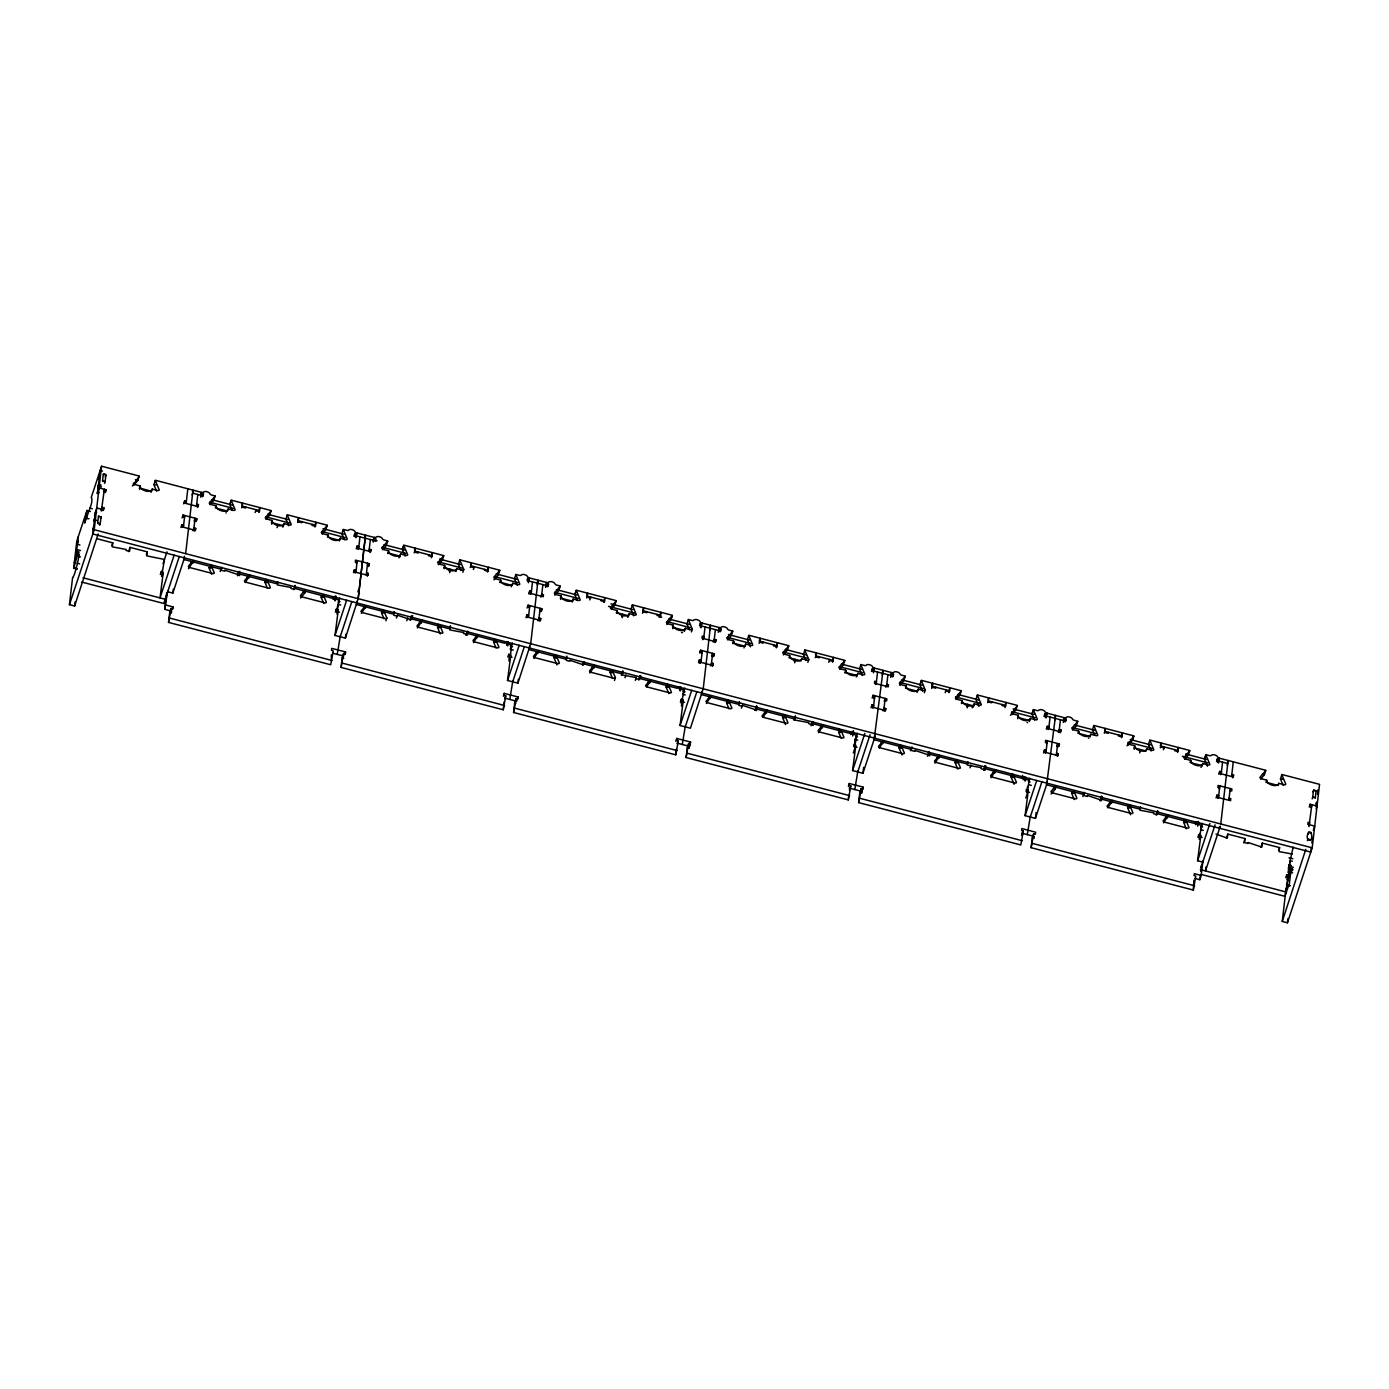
<?xml version="1.0" encoding="UTF-8"?>
<svg xmlns="http://www.w3.org/2000/svg" width="1389" height="1389" viewBox="0 0 1389 1389"><rect width="100%" height="100%" fill="white"/><g stroke="black" fill="none" stroke-linecap="round" stroke-linejoin="round"><path stroke-width="1.5" d="M78.253 553.048L77.888 556.208L80.475 556.885M1291.058 869.74L1289.357 883.96L1285.52 893.978M84.694 522.82L86.969 510.596L90.407 511.499M100.442 518.739L101.032 516.899L100.234 523.722L98.758 524.035L97.664 523.063L98.463 516.222L101.032 516.899L98.445 516.291M102.526 481.028L103.307 474.239L104.8 473.927L105.894 474.916L105.095 481.74L102.526 481.028L105.113 481.67L104.522 483.441M1311.251 833.053C1314.254 844.199 1303.142 841.005 1308.785 832.115C1310.452 830.917 1313.456 834.858 1308.664 832.376L1308.073 834.147M1312.154 798.849L1312.744 797.078L1315.296 797.894L1316.095 790.914L1313.959 789.959L1312.987 791.99M89.052 518.67C82.385 520.528 94.66 503.53 91.344 497.366M98.15 533.966L74.624 606.021L69.45 604.666L72.593 577.581M75.683 558.656L78.201 536.918M80.493 550.513L77.037 549.61L76.343 553.03M77.888 556.208C82.038 545.096 74.381 578.762 72.714 577.216M74.624 606.021L75.11 601.854M101.119 485.23L98.532 484.553L97.838 487.973L98.306 486.567M69.45 604.666L94.226 529.713L101.571 466.218L139.282 476.062L137.771 480.577L133.795 485.247M104.349 489.327L101.328 511.117M101.206 510.18L102.144 507.35L103.862 507.801L103.637 509.798L96.744 507.992L94.643 515.666L95.094 514.243M97.89 490.178L97.195 493.599L99.053 487.938L105.963 489.744L105.72 491.758L104.001 491.307M97.421 538.863L112.769 542.856L112.301 546.867L126.208 549.471L126.104 550.478L129.559 551.381L130.01 547.37L147.269 551.867L146.8 555.878L164.458 559.454L161.593 576.4M162.982 572.164L161.263 571.712L161.037 573.709L162.756 574.161M161.836 574.282L162.322 570.011M171.611 611.16L164.718 609.354L166.628 592.86M164.718 609.354L167.791 590.69M688.961 748.289L690.593 742.056L676.79 738.444L676.565 740.441L678.283 740.893L675.766 754.835L513.6 712.488L514.711 702.782L516.118 698.545L517.854 698.997L518.08 696.983L504.276 693.389L504.051 695.385L505.77 695.837L503.252 709.779L341.086 667.414L342.198 657.726L343.604 653.49L345.323 653.941L345.566 651.927L331.728 648.368L331.502 650.365L333.221 650.816L330.704 664.758L168.538 622.411L169.666 612.705L171.055 608.469L172.792 608.92L173.017 606.906L166.124 605.118M168.538 622.411L171.055 608.469M167.67 591.749L172.844 593.103L173.295 589.144M171.542 611.785L171.385 613.157L169.666 612.705M183.608 525.181L181.89 524.729L181.664 526.726L195.45 530.372L195.675 528.376L193.956 527.924L193.019 530.754M194.842 520.233L196.561 520.684L196.804 518.687L183.018 515.041L182.775 517.038L184.511 517.489M186.352 501.446L184.633 500.995L184.407 503.009L198.193 506.655L198.419 504.641L196.7 504.19M183.383 527.195L184.737 515.493M186.126 503.46L187.828 488.754M184.233 557.892L184.442 556.277M364.595 539.956L365.168 538.168L358.154 598.694L185.64 553.638L193.002 490.109L192.429 491.88M193.713 529.938L195.068 518.236L194.13 521.066M196.457 506.204L197.811 494.501M200.745 496.272L201.804 492.435A1.788 0.99 18.3 0 0 203.506 492.192A3.577 1.997 18.3 0 1 206.909 491.706A3.577 1.997 18.3 0 1 210.017 493.894A1.788 0.99 18.3 0 0 211.562 494.988L215.208 495.942L213.698 500.457L210.069 504.711M201.683 493.442L203.419 493.894L203.176 495.908L192.637 493.147L192.081 494.883M220.209 571.504L221.25 567.684M221.58 567.511L221.268 570.271L224.705 571.174L224.827 570.167L238.509 574.786L238.891 571.521M237.484 575.758L238.509 572.181M245.697 507.002L245.593 508.009L242.137 507.107L242.606 503.096L242.033 504.867M301.743 521.639L301.621 522.646L298.184 521.743L298.635 517.732L297.715 520.562M312.091 524.347L311.987 525.355L315.425 526.257L315.893 522.247L315.199 524.365M335.756 596.558L333.968 596.61L333.742 598.624L339.107 600.013L337.041 612.549M337.978 609.719L336.26 609.267L336.034 611.264L339.472 612.167M331.381 658.942L331.294 654.931M336.798 612.011L337.475 606.194M351.851 601.559L340.183 636.804L335.009 635.45L338.222 610.309L336.971 614.077M340.34 635.711L337.232 654.41M344.385 539.783L341.937 533.949L343.291 529.4L346.937 530.355A1.788 0.99 18.3 0 0 348.639 530.112A3.577 1.997 18.3 0 1 352.042 529.626A3.577 1.997 18.3 0 1 355.15 531.796A1.788 0.99 18.3 0 0 356.695 532.89L356.574 533.897L354.855 533.445L354.612 535.459L375.725 540.929L375.95 538.915L374.353 537.456A1.788 0.99 18.3 0 0 376.054 537.213A3.577 1.997 18.3 0 1 379.457 536.727A3.577 1.997 18.3 0 1 382.565 538.915A1.788 0.99 18.3 0 0 384.111 540.008L387.739 540.963L386.246 545.478L382.617 549.714M373.224 542.179L374.145 537.404L356.886 532.942L355.966 537.717M341.086 667.414L343.604 653.49M340.201 636.752L345.392 638.107L345.844 634.165M355.185 573.101L356.122 570.271L354.386 569.82L354.16 571.834L367.981 575.393L368.224 573.397L366.488 572.945M357.928 549.384L358.866 546.554L357.129 546.103L356.904 548.099L370.741 551.676L370.967 549.662L369.248 549.211M355.879 572.285L357.233 560.583L356.296 563.413M358.622 548.551L359.977 536.849M356.765 602.948L356.973 601.333M358.032 591.974L358.24 590.377M345.392 638.107L358.188 598.659L365.533 535.164L364.942 536.935M366.262 574.942L367.616 563.24M369.005 551.207L370.359 539.522M357.008 562.597L355.289 562.146L355.515 560.132L369.335 563.708L369.109 565.705L367.391 565.254M394.216 611.785L393.799 615.292L397.254 616.195L397.376 615.188L411.057 619.807L411.491 616.039M410.085 620.275L411.526 615.796M418.245 552.023L418.141 553.03L414.686 552.128L415.137 548.117L414.547 549.888M428.593 554.732L428.489 555.739L431.927 556.642L432.396 552.614L431.458 555.461M450.158 627.168L449.845 629.929L463.77 632.533L463.648 633.54L467.103 634.443L467.468 631.179M466.079 635.415L467.086 631.839M484.639 569.368L484.518 570.375L487.973 571.278L488.424 567.25L487.852 569.021M509.016 658.942L510.527 654.74L508.808 654.288L508.565 656.285L512.02 657.188M503.252 709.779L504.138 702.018M537.178 582.824L538.047 580.22L530.702 643.715L517.906 683.162L507.541 680.471L510.753 655.33L508.895 660.99M510.527 654.74L511.656 645.034L506.291 643.645L506.516 641.631L507.697 641.944M512.854 680.766L509.78 699.431M517.177 585.377L514.468 578.97L515.84 574.421L519.486 575.376A1.788 0.99 18.3 0 0 521.188 575.115A3.577 1.997 18.3 0 1 524.591 574.629A3.577 1.997 18.3 0 1 527.681 576.817A1.788 0.99 18.3 0 0 529.244 577.911L528.48 582.738M513.6 712.488L516.118 698.545M517.906 683.162L518.357 679.221M528.653 615.292L526.935 614.841L526.709 616.855L540.512 620.449L540.738 618.452L539.019 618.001L538.081 620.831M539.904 610.309L541.623 610.761L541.866 608.764L528.063 605.153L527.82 607.167L529.556 607.618M530.476 594.388L531.414 591.575L529.678 591.124L529.452 593.12L543.255 596.732L543.481 594.718L541.762 594.266L540.825 597.096M527.473 617.619L527.82 614.737M530.216 593.988L530.563 590.967M528.428 617.306L529.782 605.604M531.171 593.572L532.525 581.869M529.296 647.969L529.487 646.389M538.776 619.998L540.13 608.313M541.519 596.28L542.873 584.578M545.808 586.349L546.867 582.529A1.788 0.99 18.3 0 0 548.568 582.269A3.577 1.997 18.3 0 1 551.971 581.783A3.577 1.997 18.3 0 1 555.079 583.97A1.788 0.99 18.3 0 0 556.624 585.064L560.271 586.019L558.76 590.533L554.767 595.204M546.745 583.519L548.481 583.97L548.238 585.984L527.16 580.48L527.403 578.466L529.122 578.918M566.643 657.587L566.313 660.348L569.768 661.251L569.889 660.244L583.571 664.862L583.918 661.841M601.124 599.788L601.003 600.795L604.458 601.697L604.909 597.687L604.319 599.44M622.776 671.477L622.359 674.985L636.284 677.589L636.162 678.596L639.617 679.499L640.051 675.731M638.645 679.985L640.069 675.488M646.805 611.716L646.684 612.723L643.246 611.82L643.697 607.809L642.777 610.639M657.153 614.424L657.049 615.431L660.487 616.334L660.938 612.323L659.306 617.272M659.462 617.306L661.685 617.115M679.013 686.808L678.804 688.701L684.169 690.09L681.322 703.945M683.041 699.796L681.322 699.344L681.079 701.341L684.534 702.244M675.766 754.835L676.443 749.018M709.987 627.012L710.56 625.276L703.216 688.77L690.42 728.218L680.072 725.527L683.284 700.386L681.409 706.046M685.367 725.822L682.294 744.487M862.882 789.108L861.163 788.657L859.756 792.911L861.475 793.345L863.107 787.112L849.304 783.5L849.078 785.514L850.797 785.948L848.28 799.89L686.114 757.543L687.242 747.838L688.631 743.601L690.368 744.053M689.448 629.859L686.999 624.026L688.354 619.477L692 620.432A1.788 0.99 18.3 0 0 693.701 620.188A3.577 1.997 18.3 0 1 697.104 619.702A3.577 1.997 18.3 0 1 700.212 621.873A1.788 0.99 18.3 0 0 701.758 622.966L700.994 627.793M686.114 757.543L688.631 743.601M689.013 747.924L690.593 742.056M700.247 663.178L701.185 660.348L699.448 659.897L699.223 661.911L713.026 665.522L713.252 663.508L711.533 663.057L710.595 665.887M712.418 655.365L714.137 655.816L714.38 653.82L700.577 650.208L700.334 652.222L702.07 652.674M699.934 663.161L700.282 660.279M702.66 639.652L703.008 636.631M700.941 662.362L702.296 650.677L701.358 653.49M703.685 638.645L705.039 626.925M701.81 693.024L702.001 691.462M711.29 665.053L712.644 653.368L711.706 656.198M714.033 641.336L715.387 629.634M713.338 642.152L714.276 639.322L715.995 639.773L715.769 641.787L701.966 638.176L702.192 636.179L703.928 636.631L702.99 639.461M700.698 626.804L701.931 623.019L719.189 627.533L718.252 632.308M727.645 639.843L731.274 635.589L732.784 631.075L729.138 630.12A1.788 0.99 18.3 0 1 727.593 629.026A3.577 1.997 18.3 0 0 724.485 626.856A3.577 1.997 18.3 0 0 721.082 627.342A1.788 0.99 18.3 0 1 719.38 627.585L720.995 629.026L720.752 631.04L699.674 625.536L699.917 623.522L701.636 623.974M739.208 702.157L738.844 705.404L742.282 706.307L742.403 705.299L756.085 709.918L756.501 706.411M755.13 710.404L756.554 705.907M763.273 642.135L763.169 643.142L759.714 642.239L760.165 638.228L759.245 641.058M773.638 644.843L773.517 645.85L776.972 646.753L777.423 642.742M795.168 717.54L794.873 720.04L808.797 722.645L808.676 723.652L812.131 724.554L812.478 721.551M811.072 725.787L812.131 721.95M819.319 656.771L819.197 657.778L815.76 656.875L816.211 652.865L815.517 654.983M853.384 731.326L851.544 731.743L851.318 733.757L856.683 735.163L854.617 747.681M848.28 799.89L848.731 796.019M854.825 743.271L855.277 739.399M875.226 736.083L862.934 773.291L852.586 770.582L855.798 745.442L853.297 752.994M857.881 770.878L854.808 789.542M874.15 669.029L872.431 668.578L872.188 670.592L893.266 676.096L893.509 674.082L891.894 672.641A1.788 0.99 18.3 0 0 893.596 672.398A3.577 1.997 18.3 0 1 897.016 671.911A3.577 1.997 18.3 0 1 900.107 674.099A1.788 0.99 18.3 0 0 901.652 675.193L905.298 676.13L903.788 680.645L899.812 685.315M1195.078 878.456L1199.836 879.706L1201.225 875.452L1194.332 873.664L1194.106 875.66L1195.825 876.112L1193.307 890.054L1031.142 847.689L1032.253 838.001L1033.659 833.765L1035.378 834.216L1035.621 832.202L1021.835 828.556L1021.592 830.57L1023.328 831.021L1020.793 844.946L858.628 802.599L859.756 792.911M862.204 675.505L859.513 669.081L860.867 664.532L864.514 665.487A1.788 0.99 18.3 0 0 866.215 665.244A3.577 1.997 18.3 0 1 869.618 664.758A3.577 1.997 18.3 0 1 872.726 666.946A1.788 0.99 18.3 0 0 874.271 668.04L873.507 672.849M858.628 802.599L861.163 788.657M862.934 773.291L863.628 767.353M861.475 793.345L861.718 791.348L849.2 788.084M872.761 708.234L873.698 705.404L871.962 704.97L871.736 706.966L885.54 710.578L885.765 708.564L884.046 708.112L883.109 710.942M884.932 700.421L886.651 700.872L886.894 698.875L873.091 695.264L872.865 697.278L874.584 697.729M873.455 707.418L874.81 695.733L873.872 698.563M876.199 683.701L877.553 671.998M874.514 736.517L874.341 738.08L883.074 670.331L882.501 672.068M883.821 710.126L885.158 698.424L884.237 701.254M886.564 686.392L887.918 674.689M873.212 671.859L874.445 668.074L891.703 672.589L890.766 677.363M911.635 747.959L911.358 750.459L914.795 751.362L914.917 750.373L928.599 754.974L928.928 752.213M927.557 756.206L928.599 752.369M935.804 687.208L935.682 688.197L932.227 687.295L932.679 683.284L931.984 685.402M967.768 761.849L967.386 765.096L981.311 767.7L981.19 768.707L984.645 769.61L985.044 766.103M983.672 770.096L985.114 765.599M991.833 701.844L991.729 702.834L988.274 701.931L988.725 697.92L988.135 699.691M1002.181 704.536L1002.077 705.543L1005.532 706.445L1005.983 702.435L1005.393 704.206M985.93 766.19L985.461 766.745A1.788 1.476 6.6 0 0 986.468 769.055L1022.287 778.413L1022.634 775.392M1024.388 776.885L1023.832 778.812L1029.197 780.219L1027.148 792.737M1027.131 790.272L1027.565 786.4M1047.08 783.188L1035.43 818.381L1025.099 815.656L1028.311 790.497L1025.811 798.05M1030.395 815.933L1027.304 834.65M1046.664 714.085L1044.945 713.633L1044.719 715.648L1065.78 721.186L1066.005 719.189L1064.408 717.731A1.788 0.99 18.3 0 0 1066.11 717.488A3.577 1.997 18.3 0 1 1069.513 717.002A3.577 1.997 18.3 0 1 1072.603 719.189A1.788 0.99 18.3 0 0 1074.166 720.283L1077.795 721.238L1076.284 725.753L1072.673 729.989M1045.379 717.401L1046.785 713.095A1.788 0.99 18.3 0 1 1045.24 712.001A3.577 1.997 18.3 0 0 1042.132 709.814A3.577 1.997 18.3 0 0 1038.729 710.3A1.788 0.99 18.3 0 1 1037.027 710.543L1033.381 709.588L1031.992 713.824M1046.785 713.095L1046.039 717.905M1031.142 847.689L1033.659 833.765M1035.43 818.381L1036.125 812.461M1034.111 837.324L1033.989 838.452L1032.253 838.001M1045.275 753.289L1046.212 750.477L1044.476 750.025L1044.25 752.022L1058.036 755.668L1058.279 753.671L1056.543 753.22M1048.018 729.572L1048.955 726.742L1047.237 726.291L1046.993 728.287L1060.779 731.934L1061.022 729.937L1059.286 729.485L1058.366 732.316M1045.969 752.491L1047.323 740.788L1046.386 743.619M1048.712 728.756L1050.084 717.054M1047.028 781.573L1046.837 783.17L1055.588 715.387L1054.998 717.175M1056.317 755.217L1057.671 743.532L1056.734 746.362M1059.06 731.499L1060.415 719.797M1047.098 742.785L1045.379 742.334L1045.604 740.32L1059.39 743.966L1059.165 745.98L1057.428 745.528M1063.852 720.683L1064.2 717.679L1046.959 713.13L1045.57 717.384M1082.83 796.557L1083.854 792.963M1084.236 792.303L1083.854 795.567L1087.309 796.47L1087.431 795.463L1101.112 800.064L1101.512 796.557M1100.105 800.811L1101.564 796.053M1108.3 732.298L1108.179 733.305L1104.741 732.402L1105.193 728.392L1104.602 730.163M1118.649 735.007L1118.527 736.014L1121.982 736.899L1122.434 732.888L1121.861 734.659M1140.195 807.703L1139.9 810.204L1153.808 812.808L1153.703 813.815L1157.141 814.701L1157.61 810.707L1156.204 814.944M1174.695 749.643L1174.573 750.65L1178.028 751.536L1178.48 747.525L1177.889 749.296M1198.412 821.35L1197.474 824.181L1198.464 821.75L1196.571 821.906L1196.346 823.92L1201.693 825.309L1199.176 839.251M1200.582 834.997L1198.846 834.546L1198.62 836.56L1202.075 837.463M1193.307 890.054L1193.88 880.209M1199.401 837.307L1199.853 833.435M1202.77 862.1L1197.596 860.746L1200.808 835.605L1199.575 839.373M1199.836 879.706L1200.304 875.574M1200.791 871.459L1201.502 865.278M1201.225 875.452L1202.891 861.041M1204.489 758.932L1205.895 754.696L1209.524 755.633A1.788 0.99 18.3 0 0 1211.225 755.39A3.577 1.997 18.3 0 1 1214.646 754.904A3.577 1.997 18.3 0 1 1217.736 757.092A1.788 0.99 18.3 0 0 1219.282 758.186L1219.177 759.193L1217.441 758.741L1217.215 760.738L1227.754 763.499L1227.164 765.235M1205.93 866.996L1205.478 870.955L1220.271 826.195M1260.691 779.055L1264.32 774.802L1265.83 770.305L1219.473 758.238L1218.535 763.012M1217.771 798.397L1218.709 795.567L1216.99 795.116L1216.747 797.13L1230.567 800.689L1230.81 798.675L1229.074 798.224M1220.514 774.663L1221.452 771.833L1219.733 771.381L1219.507 773.395L1233.31 776.955L1233.554 774.958L1231.817 774.506M1218.483 797.581L1219.837 785.879L1218.9 788.709M1221.226 773.847L1222.58 762.144M1219.368 828.191L1219.542 826.629M358.188 598.659L1220.757 823.99L1228.119 760.46L1227.511 762.231M1228.848 800.238L1230.203 788.535M1231.592 776.503L1233.293 761.797M1292.326 854.027L1279.095 851.613L1279.564 847.603L1262.306 843.106L1261.854 847.116L1248.155 842.498L1248.051 843.505L1244.596 842.602L1245.065 838.591L1227.807 834.095L1227.338 838.105L1215.965 834.095M1288.488 875.417L1286.77 874.966L1286.527 876.963L1288.263 877.414L1285.155 896.374L1200.947 874.376M1283.176 785.445L1280.484 779.021L1281.839 774.489L1319.55 784.334L1312.206 847.828L1287.429 922.782L1282.255 921.428L1286.127 887.97M1288.315 869.097L1289.009 864.548M1291.961 868.472L1289.582 868.299L1288.714 873.403L1289.183 871.997L1292.638 872.882M1289.183 871.997L1287.082 879.654M1293.055 869.271L1289.6 868.368L1289.843 866.371L1293.298 867.274M1287.429 922.782L1287.916 918.615M1316.095 808.884L1317.032 806.054L1310.14 804.248L1309.896 806.262L1311.633 806.714M1305.782 849.374L1282.255 921.428M1312.101 838.262L1311.963 839.39L1312.345 838.244M1311.268 848.002L1310.799 852.082L92.82 533.966L95.337 512.246L96.622 512.576M1311.858 842.984L1312.431 837.984M1316.078 806.488L1316.581 802.148M1318.022 789.594L1317.466 794.161M1315.331 797.79L1312.744 797.078L1313.525 790.324L1316.112 791.036M1310.469 839.772L1307.882 839.06L1307.362 840.658M1286.856 883.682L1290.989 869.67M87.021 510.267L76.794 541.172L73.669 568.257L77.107 569.16M91.361 497.123L101.571 466.218M77.576 542.335L78.044 540.929L77.35 544.349L79.937 545.009M99.539 475.871L98.845 479.292L99.314 477.868M86.465 518.01L84.833 522.837M77.037 549.61L76.569 551.016L79.295 552.145M75.926 556.642L76.378 555.235L74.277 562.892M105.269 476.844L105.894 474.986L103.307 474.309M94.678 517.854L93.983 521.274L94.452 519.868L97.039 520.545M103.533 491.411L104.227 489.293M93.671 526.553L92.976 529.973L93.445 528.549M105.026 492.574L105.963 489.744M102.942 510.614L103.862 507.801M99.73 525.25L100.251 523.653L97.664 522.976M111.832 545.686L112.769 542.856M132.441 485.959L139.178 476.34M133.379 483.129A1.788 0.99 18.3 0 0 134.993 484.587L140.167 485.942L139.473 488.06A6.268 3.49 18.3 0 0 139.733 489.466M128.604 551.607L130.01 547.37M155.342 480.559L159.266 489.9A1.788 0.99 18.3 0 1 157.426 490.439L152.234 489.102L151.54 491.22L141.47 488.581M146.331 554.697L147.269 551.867M163.051 563.708L166.975 551.85M160.325 574.542L161.263 571.712M183.695 503.825L184.633 500.995M161.975 576.522L163.225 572.754L160.013 597.895L174.146 555.149M182.081 517.871L183.018 515.041M180.952 527.56L181.89 524.729M179.32 556.503L163.78 603.486L81.638 582.043M200.693 495.231L201.804 492.435M200.693 497.175L201.631 492.401L155.29 480.247L153.936 484.796L156.627 491.22M197.481 507.471L198.419 504.641M202.481 496.724L203.419 493.894M195.866 521.517L196.804 518.687M184.251 557.84L183.852 559.472L219.67 568.83A1.788 1.476 6.6 0 0 221.927 567.372M185.64 553.638L94.226 529.713M172.844 593.103L184.477 557.892M194.738 531.206L195.675 528.376M172.08 609.736L173.017 606.906M193.852 560.514L188.47 568.726M215.104 496.203L209.305 503.009A1.788 0.99 18.3 0 0 210.92 504.467L216.094 505.822L215.382 507.94L227.466 511.083L228.161 508.964L233.335 510.319A1.788 0.99 18.3 0 0 235.175 509.763L231.251 500.439L229.862 504.676L232.31 510.51M229.81 504.363L231.216 500.127L271.237 510.579L269.726 515.093L266.115 519.347M241.686 507.87L242.259 506.117L259.517 510.614L258.927 512.385M255.125 512.541L256.062 509.711L255.941 510.718L259.396 511.621L259.847 507.61L259.274 509.381M249.898 575.15L245.228 582.512M271.133 510.839L265.351 517.646A1.788 0.99 18.3 0 0 266.948 519.104L272.122 520.458L271.428 522.577L283.495 525.719L284.207 523.601L289.381 524.955A1.788 0.99 18.3 0 0 291.221 524.4L287.297 515.076M277.053 527.664L277.765 525.546A6.268 3.49 18.3 0 0 284.207 523.601M265.907 579.335L265.021 582.477L267.469 588.311M297.715 522.507L298.305 520.753L315.563 525.25L314.973 527.021M293.617 589.648L295.024 585.411L294.555 589.422L291.1 588.519L291.221 587.512L277.296 584.908L277.956 582.008A1.788 1.476 6.6 0 1 275.717 583.467L240.349 574.23A1.788 1.476 6.6 0 1 239.342 571.921L239.811 571.365M327.474 537.213L328.169 535.095L322.995 533.741A1.788 0.99 18.3 0 1 321.38 532.282L327.179 525.476M339.367 540.981A6.268 3.49 18.3 0 0 339.541 540.356L340.236 538.238L345.427 539.592A1.788 0.99 18.3 0 0 347.267 539.036L343.326 529.695M332.683 596.801L332.214 598.225L296.395 588.867A1.788 1.476 6.6 0 1 295.197 586.853M333.047 599.44L333.968 596.61M353.917 536.276L354.855 533.445M334.888 598.885L335.808 596.055M355.289 537.144L356.695 532.89M334.766 599.892L335.895 596.471M355.601 536.831L356.886 532.942M335.079 600.881L336.138 597.704M335.322 612.098L336.26 609.267M338.169 602.843L339.784 597.999M356.209 548.933L357.129 546.103M353.448 572.65L354.386 569.82M335.009 635.45L346.642 600.239M373.207 540.234L374.353 537.456M373.294 541.293L374.231 538.463M370.03 552.492L370.967 549.662M368.415 566.521L369.335 563.708M367.286 576.227L368.224 573.397M344.628 654.757L345.566 651.927M366.297 605.812L361.383 613.313M387.635 541.224L381.853 548.03A1.788 0.99 18.3 0 0 383.451 549.488L388.625 550.843L387.93 552.961L400.015 556.104L400.709 553.985L405.883 555.34A1.788 0.99 18.3 0 0 407.724 554.784L403.8 545.443L402.393 549.697L405.102 556.121M402.359 549.384L403.765 545.148L443.786 555.6L442.275 560.114L438.299 564.785M382.461 610.031L381.524 612.862L383.972 618.695M385.916 620.779L386.854 617.949L383.659 610.361M414.2 552.891L414.79 551.12L432.048 555.635L431.337 557.753M396.438 618.018L397.376 615.188M406.786 620.727L407.724 617.897M422.447 620.171L417.412 627.95M443.976 567.597L444.671 565.479L439.497 564.125A1.788 0.99 18.3 0 1 437.882 562.667L443.681 555.86M449.307 571.296L450.001 569.177M449.602 572.685L450.296 570.549A6.268 3.49 18.3 0 0 456.755 568.622L461.929 569.976A1.788 0.99 18.3 0 0 463.77 569.421L459.846 560.08M438.455 624.356L437.518 627.186L439.653 627.741M455.8 571.487A6.268 3.49 18.3 0 0 456.043 570.74L456.755 568.622M462.832 572.251L463.77 569.421M470.593 564.524L471.184 562.753L470.715 566.764L474.17 567.667L474.291 566.66L473.354 569.49M470.246 567.528L470.836 565.757L488.077 570.271L487.504 572.042M478.476 634.808L473.458 642.586M500.005 582.547A6.268 3.49 18.3 0 1 500.005 582.234L500.717 580.098L495.543 578.762A1.788 0.99 18.3 0 1 493.928 577.303L499.71 570.497M515.875 574.716L519.799 584.057A1.788 0.99 18.3 0 1 517.958 584.613L512.784 583.258L512.09 585.377L500.005 582.234M494.501 638.992L493.599 642.135L496.047 647.969M505.214 641.822L504.745 643.229L468.909 633.87A1.788 1.476 6.6 0 1 467.902 631.578M506.95 645.329L507.888 642.499M528.306 580.741L529.244 577.911L546.658 582.477L545.738 587.252M507.245 645.017L508.235 642.083M528.185 581.748L529.417 577.963M507.61 645.902L508.652 642.725M507.87 657.101L508.808 654.288M510.249 649.288L512.315 643.02M528.74 593.936L529.678 591.124M527.126 607.983L528.063 605.153M525.997 617.671L526.935 614.841M537.126 584.96L537.699 583.224M507.541 680.471L519.191 645.277M503.339 696.219L504.276 693.389M504.832 698.667L505.77 695.837M512.715 681.825L524.365 646.614M545.46 586.766L546.867 582.529M547.544 586.8L548.481 583.97M540.929 611.594L541.866 608.764M539.8 621.282L540.738 618.452M516.673 701.237L518.08 696.983M538.915 650.59L533.897 658.369M560.149 586.28L554.367 593.086A1.788 0.99 18.3 0 0 555.982 594.544L561.156 595.898L560.444 598.017L572.528 601.159L573.223 599.041L578.397 600.395A1.788 0.99 18.3 0 0 580.237 599.84L576.313 590.516L574.907 594.752L577.373 600.586M554.94 654.775L554.003 657.605L556.138 658.16M574.872 594.44L576.279 590.203L616.299 600.656L614.789 605.17L611.542 608.99M554.975 655.087L554.037 657.917L556.972 664.914M586.957 595.291L587.651 593.172L587.2 597.183L590.655 598.086L590.759 597.079L589.821 599.909M586.714 597.947L587.304 596.176L604.562 600.69L603.972 602.461M582.633 665.088L583.571 662.258M594.857 665.505L589.926 673.005M616.49 613.191A6.268 3.49 18.3 0 1 616.49 612.653L617.185 610.535L612.011 609.181A1.788 0.99 18.3 0 1 610.396 607.722L616.195 600.916M621.821 616.351L622.532 614.233M622.116 617.74L622.828 615.622A6.268 3.49 18.3 0 0 629.269 613.678L634.443 615.032A1.788 0.99 18.3 0 0 636.284 614.476L632.36 605.153M627.55 617.341A6.268 3.49 18.3 0 0 628.557 615.796L629.269 613.678M611.004 669.724L610.084 672.554L612.532 678.388M614.476 680.471L615.396 677.641L612.219 670.054M621.421 675.228L622.828 670.974M642.534 613.296L643.35 610.813L660.591 615.327L659.897 617.445M624.998 677.71L625.935 674.88M635.346 680.419L636.284 677.589M650.885 680.141L646.701 686.791M670.939 619.529L672.345 615.292L632.325 604.84L630.953 609.389L633.644 615.813M666.859 624.477L670.835 619.807L672.241 615.553L666.442 622.359A1.788 0.99 18.3 0 0 668.057 623.817L673.231 625.172L672.519 627.29L684.603 630.432L685.298 628.314L690.472 629.668A1.788 0.99 18.3 0 0 692.312 629.113L688.388 619.789M667.015 684.048L666.112 687.19L668.821 693.615M691.392 631.943L692.312 629.113M677.728 686.878L677.259 688.284L641.44 678.943A1.788 1.476 6.6 0 1 640.433 676.634L640.902 676.078M700.351 627.22L701.758 622.966M679.829 689.968L680.818 686.895L679.672 686.861M680.124 690.958L681.166 687.781M682.763 694.344L684.829 688.076M680.384 702.174L681.322 699.344M699.639 653.038L700.577 650.208M698.511 662.727L699.448 659.897M709.64 630.016L710.213 628.279M680.072 725.527L691.705 690.333M675.853 741.275L676.79 738.444M677.346 743.723L678.283 740.893M685.246 726.881L696.879 691.67M718.599 629.286L719.189 627.533M715.057 642.603L715.995 639.773M720.058 631.856L720.995 629.026M713.442 656.65L714.38 653.82M712.314 666.338L713.252 663.508M711.324 695.924L706.411 703.424M732.993 643.732A6.268 3.49 18.3 0 1 732.958 643.072L733.67 640.954L728.496 639.6A1.788 0.99 18.3 0 1 726.881 638.141L732.68 631.353M727.489 700.143L726.551 702.973L728.999 708.807M744.973 646.527A6.268 3.49 18.3 0 0 745.042 646.232L745.737 644.097L750.911 645.451A1.788 0.99 18.3 0 0 752.751 644.895L748.827 635.572M759.123 643.367L759.818 641.232L777.076 645.746L776.364 647.864M741.466 708.13L742.403 705.299M776.034 646.979L777.423 642.742M767.475 710.3L763.169 717.21M788.709 645.989L782.927 652.778A1.788 0.99 18.3 0 0 784.525 654.236L789.699 655.591L789.004 657.709L801.071 660.869L801.783 658.733L806.957 660.088A1.788 0.99 18.3 0 0 808.797 659.532L804.873 650.208M794.334 661.407L795.046 659.289M794.63 662.796L795.341 660.678A6.268 3.49 18.3 0 0 801.783 658.733M783.483 714.467L782.597 717.609L785.532 724.607M807.86 662.362L808.797 659.532M793.935 720.283L794.873 717.453M815.274 657.639L815.864 655.868L833.122 660.383L832.532 662.154M828.747 662.31L829.667 659.48L829.563 660.487L833.001 661.39L833.469 657.379L832.879 659.15M823.399 725.197L818.486 732.697M844.755 660.626L838.956 667.414A1.788 0.99 18.3 0 0 840.571 668.873L845.745 670.227L845.05 672.345L857.117 675.505L857.812 673.37L863.003 674.724A1.788 0.99 18.3 0 0 864.843 674.169L860.902 664.845M839.564 729.416L838.626 732.246L841.092 738.08M850.242 731.934L849.773 733.357L813.954 723.999A1.788 1.476 6.6 0 1 812.947 721.69M850.624 734.573L851.544 731.743M871.493 671.408L872.431 668.578M852.464 734.017L853.384 731.204M873.334 670.852L874.271 668.04M852.638 734.069L853.575 731.239M852.638 736.014L853.697 732.836M854.739 741.032L857.343 733.132M875.504 684.517L876.442 681.686L874.705 681.235L874.48 683.232L888.283 686.843L888.509 684.829L886.79 684.378L885.852 687.208M872.153 698.094L873.091 695.264M871.025 707.782L871.962 704.97M882.154 675.071L882.727 673.335M852.586 770.582L864.878 733.392M848.384 786.33L849.304 783.5M849.408 790.202L850.797 785.948M857.76 771.937L870.052 734.729M890.991 674.707L891.703 672.589M890.957 675.471L891.894 672.641M890.853 676.46L891.79 673.63M892.571 676.912L893.509 674.082M884.828 711.394L885.765 708.564M862.17 789.942L863.107 787.112M883.942 740.719L879.289 748.063M905.194 676.408L899.395 683.197A1.788 0.99 18.3 0 0 901.01 684.655L906.184 686.01L905.489 688.128L917.556 691.288L918.251 689.17L923.442 690.507A1.788 0.99 18.3 0 0 925.282 689.968L921.341 680.627M899.968 744.903L899.065 748.029L902.017 755.026M924.345 692.781L925.282 689.968M910.42 750.702L911.358 747.872M931.759 686.114L932.696 683.284M931.637 688.423L932.332 686.305L949.59 690.802L949 692.573M945.215 692.729L946.152 689.899L946.031 690.906L949.486 691.809L949.937 687.798L949.347 689.569M939.884 755.616L934.971 763.117M961.223 691.045L955.441 697.834A1.788 0.99 18.3 0 0 957.038 699.292L962.212 700.646L961.518 702.765L973.602 705.925L974.297 703.806L979.471 705.143A1.788 0.99 18.3 0 0 981.311 704.605L977.387 695.264M966.848 706.463L967.56 704.345M967.143 707.852L967.855 705.734A6.268 3.49 18.3 0 0 974.297 703.806M956.049 759.835L955.111 762.665L957.802 769.089M987.787 702.695L988.378 700.941L1005.636 705.438L1004.924 707.557M970.026 767.822L970.963 765.009M1010.532 715.3L1017.269 705.681M996.035 769.992L990.999 777.753M1017.564 717.401L1018.259 715.283L1013.085 713.929A1.788 0.99 18.3 0 1 1011.47 712.47M1012.043 774.177L1011.105 776.989L1013.154 777.527M1029.284 721.464A6.268 3.49 18.3 0 0 1029.631 720.561L1030.343 718.426L1035.517 719.78A1.788 0.99 18.3 0 0 1037.357 719.242L1033.433 709.901L1032.027 714.137L1034.475 719.971M1012.077 774.472L1011.14 777.302L1014.092 784.299M1022.287 778.413L1022.755 776.989M1023.137 779.628L1024.075 776.798M1044.007 716.464L1044.945 713.633M1024.509 780.496L1025.447 777.666M1024.856 780.08L1025.846 777.007M1025.151 781.069L1026.211 777.892M1028.554 782.129L1029.874 778.187M1046.299 729.121L1047.237 726.291M1043.556 752.855L1044.476 750.025M1054.65 720.179L1055.241 718.391M1025.099 815.656L1036.732 780.444M1023.328 831.021L1021.592 835.171M1030.256 817.045L1041.906 781.799M1063.262 720.509L1064.2 717.679M1063.47 720.561L1064.408 717.731M1063.262 722.454L1064.287 718.738M1060.085 732.767L1061.022 729.937M1065.068 722.02L1066.005 719.189M1058.453 746.796L1059.39 743.966M1057.342 756.501L1058.279 753.671M1077.69 721.499L1071.891 728.305A1.788 0.99 18.3 0 0 1073.506 729.763L1078.68 731.1L1077.986 733.236L1090.052 736.378L1090.764 734.26L1095.938 735.614A1.788 0.99 18.3 0 0 1097.779 735.059L1093.855 725.718M1104.255 733.166L1104.845 731.395L1122.086 735.91L1121.513 737.663M1127 745.771L1133.737 736.135L1132.33 740.389L1128.354 745.06M1112.381 800.724L1107.832 807.79M1112.485 800.446L1111.565 803.276L1109.429 802.72M1132.434 740.111L1133.841 735.875L1093.82 725.423L1092.449 729.972L1094.654 735.215M1134.014 747.872L1134.726 745.737L1129.552 744.4A1.788 0.99 18.3 0 1 1127.937 742.941M1139.657 752.942L1140.352 750.824A6.268 3.49 18.3 0 0 1146.793 748.897L1151.967 750.251A1.788 0.99 18.3 0 0 1153.825 749.695L1149.884 740.354M1146.793 748.897L1146.099 751.015L1136.028 748.393M1128.51 804.63L1127.608 807.773L1129.813 813.016M1160.301 745.858L1161.239 743.028L1160.77 747.039L1164.225 747.942L1164.347 746.935L1163.409 749.765M1160.301 747.803L1160.874 746.032L1178.132 750.546L1177.542 752.3M1168.427 815.36L1163.513 822.861M1189.765 750.772L1183.984 757.578A1.788 0.99 18.3 0 0 1185.581 759.019L1190.755 760.373L1190.06 762.509L1202.145 765.652L1202.839 763.533L1208.013 764.888A1.788 0.99 18.3 0 0 1209.854 764.332L1205.93 754.991L1204.523 759.245L1207.475 766.242M1184.591 819.579L1183.654 822.41L1186.345 828.816M1195.252 822.097L1194.783 823.503L1158.964 814.145A1.788 1.476 6.6 0 1 1157.957 811.836M1195.634 824.736L1196.571 821.906M1216.521 761.571L1217.441 758.741M1217.893 762.439L1219.282 758.186M1218.24 762.023L1219.473 758.238M1197.648 826.177L1198.707 823M1200.773 828.139L1202.37 823.278M1197.926 837.376L1198.846 834.546M1218.795 774.211L1219.733 771.381M1216.052 797.946L1216.99 795.116M1197.596 860.746L1209.906 823.538M1200.981 867.552L1215.08 824.858M1232.616 777.788L1233.554 774.958M1220.757 823.99L1312.206 847.828M1226.4 838.331L1227.807 834.095M1243.659 842.828L1245.065 838.591M1265.726 770.565L1259.927 777.371A1.788 0.99 18.3 0 0 1261.542 778.812L1266.716 780.167L1266.004 782.285L1278.088 785.445L1278.783 783.327L1283.957 784.681A1.788 0.99 18.3 0 0 1285.797 784.125L1281.873 774.784M1260.917 847.342L1262.306 843.106M1278.627 850.433L1279.564 847.603M1293.211 847.012L1289.617 862.691M1285.832 877.796L1286.77 874.966M1309.202 807.078L1310.14 804.248M1288.315 870.972L1289.843 866.371M1310.921 807.53L1311.858 804.7L1308.959 826.524M1287.325 880.244L1288.263 877.414M1308.837 825.587L1309.775 822.757L1308.056 822.305L1307.813 824.302L1314.723 826.108L1313.317 830.344M1316.078 803.988L1316.512 802.668M78.183 552.909L73.808 567.823L77.246 568.726M193.14 560.652L188.418 566.174A1.788 0.99 18.3 0 0 190.033 567.632L212.465 573.483A1.788 0.99 18.3 0 0 214.305 572.928L211.111 565.34M249.169 575.289L244.464 580.81A1.788 0.99 18.3 0 0 246.079 582.269L268.494 588.12A1.788 0.99 18.3 0 0 270.334 587.564L267.157 579.977M322.144 533.984L325.773 529.73L327.283 525.216L287.263 514.763L285.891 519.312L288.599 525.737M305.215 589.926L300.51 595.447A1.788 0.99 18.3 0 0 302.108 596.905L324.54 602.757A1.788 0.99 18.3 0 0 326.38 602.201L323.186 594.614M300.545 597.999L304.903 592.895M365.672 605.673L360.966 611.195A1.788 0.99 18.3 0 0 362.581 612.653L385.013 618.504A1.788 0.99 18.3 0 0 386.854 617.949M412.811 615.831L411.873 616.942A1.788 1.476 6.6 0 0 412.88 619.234L448.23 628.47A1.788 1.476 6.6 0 0 450.487 627.029L450.366 625.64M421.718 620.31L417.013 625.831A1.788 0.99 18.3 0 0 418.61 627.29L441.042 633.141A1.788 0.99 18.3 0 0 442.883 632.585L439.705 624.998M493.98 579.838L498.321 574.751L499.832 570.237L459.794 559.784L458.439 564.333L460.888 570.167M477.747 634.947L473.041 640.468A1.788 0.99 18.3 0 0 474.656 641.926L497.088 647.778A1.788 0.99 18.3 0 0 498.929 647.222L495.734 639.635M538.185 650.729L533.48 656.25A1.788 0.99 18.3 0 0 535.095 657.709L557.527 663.56A1.788 0.99 18.3 0 0 559.368 663.004L556.173 655.417M594.232 665.366L589.526 670.887A1.788 0.99 18.3 0 0 591.141 672.345L613.556 678.197A1.788 0.99 18.3 0 0 615.396 677.641M650.278 680.002L645.572 685.524A1.788 0.99 18.3 0 0 647.17 686.982L669.602 692.833A1.788 0.99 18.3 0 0 671.443 692.278L668.248 684.69M710.717 695.785L705.994 701.306A1.788 0.99 18.3 0 0 707.609 702.765L730.041 708.616A1.788 0.99 18.3 0 0 731.881 708.06L728.687 700.49M783.327 654.896L787.303 650.226L788.813 645.711L748.793 635.259L747.438 639.808L750.373 646.805M757.37 706.497L756.901 707.053A1.788 1.476 6.6 0 0 757.908 709.362L793.275 718.599A1.788 1.476 6.6 0 0 795.515 717.141L795.393 715.769M766.745 710.421L762.04 715.943A1.788 0.99 18.3 0 0 763.655 717.401L786.07 723.252A1.788 0.99 18.3 0 0 787.928 722.697L784.733 715.109M839.737 669.116L843.349 664.862L844.859 660.348L804.839 649.896L803.467 654.445L805.915 660.279M822.792 725.058L818.086 730.579A1.788 0.99 18.3 0 0 819.684 732.038L842.116 737.889A1.788 0.99 18.3 0 0 843.956 737.333L840.762 729.746M883.23 740.841L878.525 746.362A1.788 0.99 18.3 0 0 880.122 747.82L902.555 753.671A1.788 0.99 18.3 0 0 904.395 753.133L901.201 745.546M956.205 699.535L959.834 695.281L961.327 690.767L921.306 680.315L919.952 684.864L922.643 691.288M939.259 755.477L934.554 760.998A1.788 0.99 18.3 0 0 936.169 762.457L958.601 768.308A1.788 0.99 18.3 0 0 960.441 767.77L957.247 760.182M1011.886 714.588L1015.863 709.918L1017.373 705.404L977.352 694.951L975.981 699.5L978.186 704.761M995.305 770.114L990.6 775.635A1.788 0.99 18.3 0 0 992.215 777.093L1014.63 782.945A1.788 0.99 18.3 0 0 1016.47 782.406L1013.032 774.229M1055.727 785.948L1051.022 791.47A1.788 0.99 18.3 0 0 1052.636 792.928L1075.051 798.779A1.788 0.99 18.3 0 0 1076.892 798.224L1073.714 790.636M1051.074 794.004L1055.414 788.917M1102.397 796.661L1101.928 797.199A1.788 1.476 6.6 0 0 1102.918 799.508L1138.286 808.745A1.788 1.476 6.6 0 0 1140.543 807.287L1140.473 806.61M1111.773 800.585L1107.068 806.106A1.788 0.99 18.3 0 0 1108.665 807.565L1131.097 813.416A1.788 0.99 18.3 0 0 1132.938 812.86L1129.5 804.7M1184.748 759.262L1188.376 755.026L1189.869 750.511L1149.849 740.059L1148.495 744.608L1151.186 751.015M1167.802 815.221L1163.097 820.743A1.788 0.99 18.3 0 0 1164.711 822.201L1187.144 828.052A1.788 0.99 18.3 0 0 1188.984 827.497L1185.789 819.909M1289.86 873.195L1288.367 872.743M102.526 471.079L100.164 470.454L97.647 492.192L99.279 492.609M135.514 479.691L137.876 480.316M153.901 484.501L155.933 485.021M211.753 499.658L232.657 505.11M267.712 514.26L287.992 519.555M323.029 528.705L343.934 534.175M384.076 544.61L405.206 550.131M439.532 559.09L460.54 564.576M496.29 573.917L516.934 579.317M556.364 589.613L577.008 594.996M610.934 603.868L633.054 609.632M668.803 618.973L689.691 624.425M728.426 634.547L749.522 640.069M785.289 649.392L806.28 654.879M841.317 664.029L861.979 669.429M902.069 679.898L922.036 685.124M957.802 694.448L978.794 699.934M1013.119 708.911L1034.041 714.363M1074.357 724.936L1095.261 730.406M1130.299 739.556L1150.578 744.851M1185.633 754.001L1206.537 759.47M1262.393 774.003L1264.424 774.541M1280.432 778.725L1282.794 779.333M382.235 547.231L405.675 553.36M438.073 561.816L461.999 568.066M494.397 576.522L517.819 582.651M554.749 592.287L578.189 598.416M608.59 606.351L634.513 613.122M666.911 621.577L690.333 627.706M727.28 637.343L750.702 643.472M783.101 651.927L807.026 658.178M839.425 666.633L862.864 672.762M899.794 682.398L923.216 688.527M955.632 696.983L979.54 703.233M1011.939 711.689L1035.378 717.818M209.722 502.21L233.144 508.339M265.542 516.795L289.468 523.045M321.866 531.501L345.305 537.63M1072.291 727.506L1095.73 733.618M1128.128 742.091L1152.037 748.341M1182.317 756.241L1207.874 762.908M329.471 537.734L339.541 540.356M445.991 568.118L456.043 570.74M616.49 612.653L628.557 615.796M732.958 643.072L745.042 646.232M1019.578 717.922L1029.631 720.561M98.063 485.976L101.519 486.879M1219.594 787.876L1217.875 787.424L1218.101 785.427L1231.921 788.987L1231.696 791.001L1229.959 790.549M89.729 508.096L92.316 508.773M356.383 604.493L392.202 613.834A1.788 1.476 6.6 0 0 394.441 612.393L394.389 611.698M528.896 649.548L564.715 658.907A1.788 1.476 6.6 0 0 566.972 657.448L566.851 656.059M701.41 694.604L737.229 703.963A1.788 1.476 6.6 0 0 739.486 702.504L739.417 701.81M873.924 739.66L909.743 749.018A1.788 1.476 6.6 0 0 912 747.56L911.931 746.865M1046.421 784.75L1082.257 794.109A1.788 1.476 6.6 0 0 1084.496 792.65M363.414 607.826L365.463 608.365M381.489 612.549L383.607 613.105M419.374 622.446L421.509 623.001M466.166 634.669L467.589 635.033M475.403 637.082L477.538 637.638M493.564 641.822L495.613 642.36M510.371 646.215L512.524 646.77M535.928 652.899L537.977 653.42M591.888 667.501L594.023 668.057M610.031 672.241L612.167 672.797M647.934 682.138L650.052 682.693M666.078 686.878L668.126 687.416M682.884 691.271L685.037 691.844M708.459 697.955L710.491 698.493M726.516 702.66L728.652 703.233M755.147 710.144L756.571 710.526M764.401 712.557L766.537 713.113M782.545 717.297L784.681 717.87M811.193 724.78L813.329 725.336M820.448 727.194L822.583 727.749M838.591 731.934L840.64 732.472M856.475 736.604L857.551 736.899M880.973 743.011L883.022 743.549M899.03 747.733L901.166 748.289M927.661 755.199L929.797 755.755M936.915 757.613L939.051 758.186M955.076 762.37L957.212 762.926M983.707 769.836L985.131 770.218M992.961 772.249L995.097 772.822M1028.45 781.521L1030.082 781.955M190.883 562.823L192.915 563.344M208.94 567.528L211.076 568.084M237.571 575.011L239.707 575.567M246.825 577.425L248.961 577.98M264.969 582.165L267.105 582.72M302.871 592.061L305.007 592.617M321.015 596.801L323.064 597.339M338.378 601.35L340.01 601.767M1053.47 788.101L1055.518 788.639M1071.527 792.824L1073.662 793.379M1100.175 800.307L1101.599 800.672M1127.573 807.46L1129.708 808.016M1165.458 817.357L1167.593 817.913M1183.619 822.097L1185.65 822.635M1200.964 826.629L1202.579 827.045M338.031 604.354L340.739 605.048M510.562 649.358L513.253 650.069M682.537 694.274L685.228 694.986M854.947 739.313L857.742 740.042M1028.641 784.681L1031.35 785.375M1200.617 829.632L1203.308 830.344M1288.992 857.777L1292.846 858.784M855.555 744.851L853.836 744.4L853.61 746.397L857.048 747.299M1028.068 789.907L1026.349 789.456L1026.124 791.452L1029.562 792.355M1291.336 866.024L1288.749 865.347L1291.093 865.469M1289.148 869.792L1292.586 870.695M1287.968 872.032L1290.555 872.709M77.072 563.222L79.677 563.899M1286.596 884.585L1290.051 885.488M1286.474 885.019L1289.912 885.922M83.027 577.789L165.187 599.249M1200.304 869.601L1286.561 892.12M332.492 653.177L343.725 656.059M505.04 698.198L515.823 701.011M677.12 743.132L689.187 746.292M1021.714 833.14L1034.215 836.456M342.198 657.726L343.812 658.16M514.711 702.782L516.014 703.129M687.242 747.838L688.215 748.098M169.944 618.157L332.11 660.522M342.493 663.178L504.641 705.525M515.006 708.234L677.172 750.598M687.52 753.289L849.686 795.654M860.034 798.345L1022.2 840.71M1032.531 843.453L1194.696 885.8M1292.447 861.18L1290.225 860.902L1289.582 868.299M1130.056 813.607L1130.559 814.77M1071.579 793.136L1074.27 799.543M978.446 705.334L978.932 706.497M437.552 627.498L440.261 633.922M321.05 597.114L323.759 603.538M208.975 567.841L211.666 574.265M622.949 671.391L623.001 672.085A1.788 1.476 6.6 0 1 620.761 673.543L585.394 664.307A1.788 1.476 6.6 0 1 584.387 661.997M512.784 583.258A6.268 3.49 18.3 0 1 506.343 585.186A6.268 3.49 18.3 0 1 500.717 580.098M450.296 570.549A6.268 3.49 18.3 0 1 444.671 565.479M511.517 586.557A6.268 3.49 18.3 0 1 511.221 586.818M444.115 568.691A6.268 3.49 18.3 0 1 443.959 567.858M400.709 553.985A6.268 3.49 18.3 0 1 394.268 555.913A6.268 3.49 18.3 0 1 388.625 550.843M375.377 540.981A3.577 1.997 18.3 0 1 377.027 540.79M400.015 556.104A6.268 3.49 18.3 0 1 398.799 557.77M387.965 553.621A6.268 3.49 18.3 0 1 387.913 553.273M685.298 628.314A6.268 3.49 18.3 0 1 678.856 630.259A6.268 3.49 18.3 0 1 673.231 625.172M622.828 615.622A6.268 3.49 18.3 0 1 617.185 610.535M684.603 630.432A6.268 3.49 18.3 0 1 684.256 631.353M682.555 632.464A6.268 3.49 18.3 0 1 681.53 632.655M672.797 628.696A6.268 3.49 18.3 0 1 672.641 628.314M573.223 599.041A6.268 3.49 18.3 0 1 566.781 600.986A6.268 3.49 18.3 0 1 561.156 595.898M572.528 601.159A6.268 3.49 18.3 0 1 572.181 602.079M560.722 599.423A6.268 3.49 18.3 0 1 560.479 598.676M857.812 673.37A6.268 3.49 18.3 0 1 851.37 675.314A6.268 3.49 18.3 0 1 845.745 670.227M795.341 660.678A6.268 3.49 18.3 0 1 789.699 655.591M857.117 675.505A6.268 3.49 18.3 0 1 856.249 676.929M845.068 673.005A6.268 3.49 18.3 0 1 845.033 672.658M745.737 644.097A6.268 3.49 18.3 0 1 739.295 646.041A6.268 3.49 18.3 0 1 733.67 640.954M744.174 647.656A6.268 3.49 18.3 0 1 743.827 647.882M929.363 752.178A1.788 1.476 6.6 0 0 930.422 754.418L965.789 763.655A1.788 1.476 6.6 0 0 968.046 762.196M1030.343 718.426A6.268 3.49 18.3 0 1 1023.884 720.37A6.268 3.49 18.3 0 1 1018.259 715.283M967.855 705.734A6.268 3.49 18.3 0 1 962.212 700.646M1027.582 722.575A6.268 3.49 18.3 0 1 1027.096 722.697M1017.842 718.808A6.268 3.49 18.3 0 1 1017.686 718.426M973.602 705.925A6.268 3.49 18.3 0 1 972.022 707.765M961.587 703.581A6.268 3.49 18.3 0 1 961.501 703.025M918.251 689.17A6.268 3.49 18.3 0 1 911.809 691.097A6.268 3.49 18.3 0 1 906.184 686.01M917.382 691.896A6.268 3.49 18.3 0 1 916.983 692.469M1278.783 783.327A6.268 3.49 18.3 0 1 1272.341 785.254A6.268 3.49 18.3 0 1 1266.716 780.167M1202.839 763.533A6.268 3.49 18.3 0 1 1196.398 765.461A6.268 3.49 18.3 0 1 1190.755 760.373M1140.352 750.824A6.268 3.49 18.3 0 1 1134.726 745.737M1201.277 767.093A6.268 3.49 18.3 0 1 1200.929 767.318M1202.145 765.652A6.268 3.49 18.3 0 1 1202.075 765.964M1134.292 749.261A6.268 3.49 18.3 0 1 1134.084 748.688M1090.764 734.26A6.268 3.49 18.3 0 1 1084.323 736.187A6.268 3.49 18.3 0 1 1078.68 731.1M1088.854 738.045A6.268 3.49 18.3 0 1 1088.455 738.236M1090.052 736.378A6.268 3.49 18.3 0 1 1089.879 736.986M152.234 489.102A6.268 3.49 18.3 0 1 145.793 491.029A6.268 3.49 18.3 0 1 140.167 485.942M151.193 492.123A6.268 3.49 18.3 0 1 150.967 492.401M228.161 508.964A6.268 3.49 18.3 0 1 221.719 510.909A6.268 3.49 18.3 0 1 216.094 505.822M277.765 525.546A6.268 3.49 18.3 0 1 272.122 520.458M226.251 512.749A6.268 3.49 18.3 0 1 225.851 512.958M283.113 526.691A6.268 3.49 18.3 0 1 282.731 527.091M271.845 524.243A6.268 3.49 18.3 0 1 271.567 523.67M340.236 538.238A6.268 3.49 18.3 0 1 333.794 540.182A6.268 3.49 18.3 0 1 328.169 535.095"/></g></svg>
